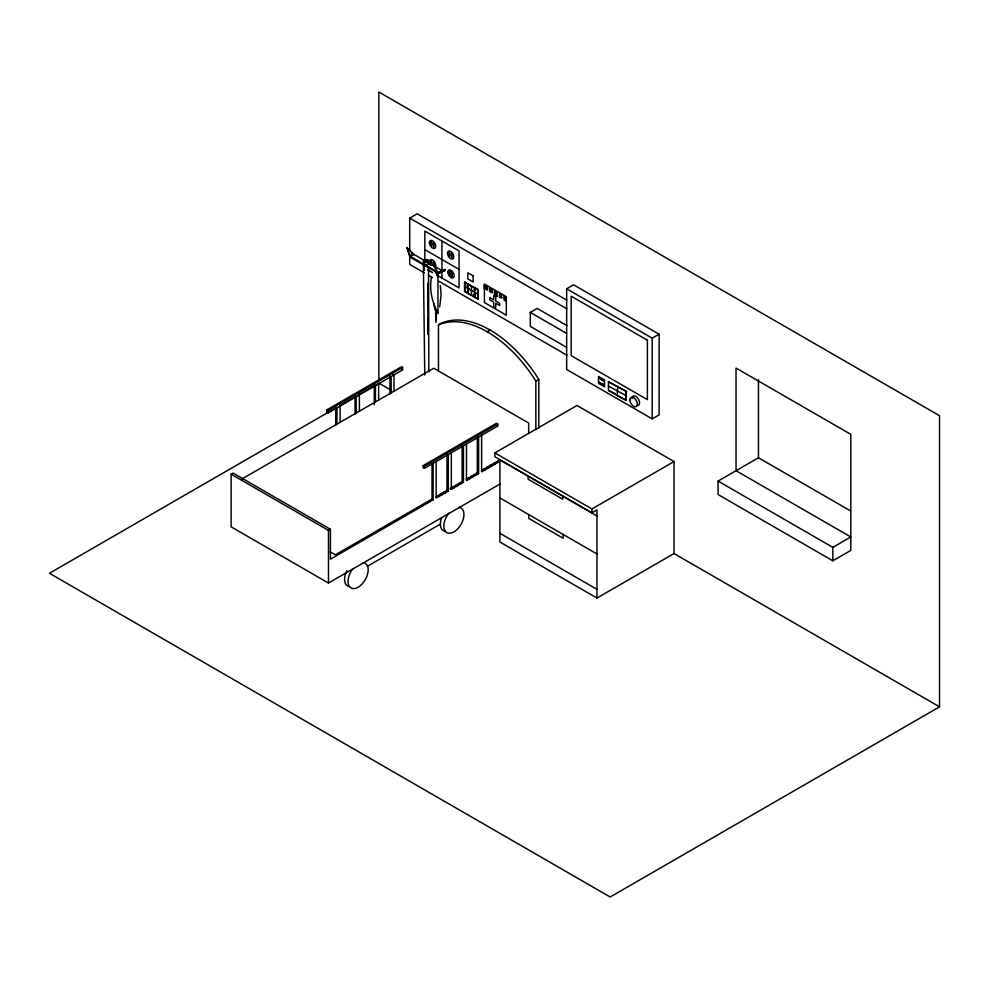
<?xml version="1.0" encoding="UTF-8"?>
<svg xmlns="http://www.w3.org/2000/svg" width="989" height="989" viewBox="0 0 989 989"><rect width="100%" height="100%" fill="white"/><g stroke="black" fill="none" stroke-linecap="round" stroke-linejoin="round"><path stroke-width="1.48" d="M431.488 277.007C429.152 289.32 431.995 302.078 437.966 312.981A10.001 2.027 81.6 0 1 436.705 313.34L435.111 309.73A10.001 2.027 81.6 0 1 433.837 303.66M439.722 306.85L441.119 294.586L440.328 285.636M602.709 384.301C601.831 382.558 601.238 384.709 602.684 383.93M441.898 270.516L427.817 262.394A2.485 1.434 0 0 1 427.817 264.409A2.485 1.434 0 0 1 424.306 264.409L438.387 272.544L444.976 269.453L444.976 270.393L438.387 273.446L424.306 265.312L424.306 262.159L426.383 261.294A2.534 1.397 -0.8 0 0 427.211 260.33L427.607 260.058A2.485 1.434 0 0 0 424.096 260.058A2.485 1.434 0 0 0 424.096 262.085L424.096 265.237L410.015 257.103L406.936 247.522L413.526 254.173L425.047 260.824M409.706 250.526L409.706 218.099L417.173 213.785L566.709 300.112M425.468 261.541L423.91 261.912A2.485 1.434 0 0 1 425.839 259.724A2.485 1.434 0 0 1 428.385 261.64A2.485 1.434 0 0 1 424.306 262.159L427.607 260.058M424.096 262.122L427.817 260.132L427.817 263.284A2.485 1.434 0 0 1 428.212 263.581M464.546 282.186L478.07 289.641L477.786 299.061L464.546 291.322L464.546 282.186L478.07 289.641M464.83 286.625L478.07 294.265M471.444 286.142L471.444 295.402L464.546 291.322M438.486 370.628L438.486 324.899L441.44 323.193A104.092 60.094 60 0 1 538.795 379.405L538.795 428.188M326.716 409.928L401.497 366.758L402.647 367.413L402.647 369.911L327.866 413.081L326.716 412.425L326.716 409.928L327.866 410.596L402.647 367.413M336.161 407.74L49.45 573.274L610.164 896.998L939.55 706.838L939.55 415.726L378.836 92.002L378.836 380.023M340.154 405.428L354.828 396.96M358.834 394.648L373.496 386.18M355.039 396.008L356.188 396.676L359.39 394.821L359.39 411.152M374.287 384.882L375.449 385.549L378.651 383.695L378.651 400.038M500.422 483.769L328.472 583.04L231.117 526.828L231.117 474.188L233.058 473.076L330.413 529.276L330.413 559.168L433.133 499.865L433.133 463.334M487.169 331.76L490.124 330.054M566.66 288.788L573.558 284.807L659.119 334.208L659.119 414.898L652.208 418.879L566.66 369.478L566.66 288.788L652.208 338.189L659.119 334.208M241.786 479.059L433.751 368.229L528.658 423.032L528.658 433.12M566.66 347.362L530.302 326.382L530.302 312.425L537.2 308.444L567.068 325.678M438.486 324.899A104.092 60.094 60 0 1 535.853 381.099L538.795 379.405M423.119 465.634L496.466 423.292L497.764 424.034L497.764 426.024L424.417 468.366L423.119 467.624L423.119 465.634L424.417 466.375L497.764 424.034M231.117 474.188L328.472 530.401L330.413 529.276M608.47 381.779L626.445 391.496L625.876 400.471L608.47 390.42L608.47 381.779L626.445 391.496M674.041 553.543L596.96 598.048L596.96 509.879L591.929 512.784L494.859 456.745L494.859 452.913L576.97 405.502L674.041 461.554L674.041 553.543L939.55 706.838M608.47 390.42L615.269 393.671M617.754 386.476L617.173 395.439L626.445 400.137M432.02 463.965L432.02 499.012L335.382 554.817L330.029 551.726M435.877 496.787L446.991 490.371L448.289 491.113L448.289 454.581M463.445 482.372L462.147 481.618L450.032 488.615L451.318 489.37L463.445 482.372L463.445 445.829M466.19 479.282L477.304 472.866L478.602 473.62L478.602 437.089L477.304 436.334L477.304 472.866M481.47 470.467L499.544 460.033M448.289 491.113L436.161 498.122L436.161 461.591M478.602 473.62L466.474 480.617L466.474 444.086M626.445 395.81L608.47 386.106M367.376 566.277L440.365 524.133M494.859 452.913L591.929 508.952L674.041 461.554M718.063 481.087L832.825 547.35L850.8 536.965L736.039 470.715L736.039 368.081L850.8 434.344L850.8 550.416L832.825 560.8L718.063 494.537L718.063 481.087L758.464 457.759L850.54 510.917M444.976 269.453L438.387 272.544L438.387 273.446L444.976 270.393M468.316 291.199L468.539 290.296L467.426 290.024A1.706 0.977 60 0 1 467.884 290.086C468.23 291.174 468.452 294.586 468.316 291.223M424.813 259.959L427.211 260.33M409.706 218.099L566.895 308.852M424.825 249.636L459.044 269.391M506.207 297.442L503.92 296.131L503.92 299.927L506.207 301.249M506.207 298.183L504.724 297.33L506.096 298.777L506.096 299.506L504.724 298.715L504.724 299.655L506.207 300.508M530.302 312.425L566.66 333.417M433.677 266.103L433.392 261.751L433.837 266.573M427.817 263.284L427.854 262.406M429.152 264.063L431.699 265.534M427.458 269.676L432.725 272.717M437.979 275.746L459.044 287.91L459.044 250.885L424.825 231.117L424.825 260.441M478.07 298.901L471.728 295.142M424.355 272.877L409.706 264.422L409.706 253.617M428.348 275.189L432.341 277.501M439.005 281.346L566.895 355.175M602.103 383.819L602.894 384.4M603.154 384.424L603.166 385.376L603.747 384.548M401.497 369.243L402.647 369.911M496.466 425.27L497.764 426.024M392.818 374.262L393.968 374.918L393.968 391.199M378.836 383.102L390.803 390.012M596.96 515.974L499.89 459.922L499.89 542.009L596.96 598.048M497.282 461.344L498.58 462.086L481.631 471.864L481.631 435.333M493.894 463.297L495.192 464.039M490.507 465.25L491.805 465.992M487.12 467.204L488.418 467.958M358.241 394.154L359.39 394.821M483.732 469.169L485.018 469.911M474.275 474.621L475.573 475.363M471.246 476.364L472.544 477.118M468.217 478.12L469.515 478.861M499.89 497.924L596.96 553.964M459.119 483.374L460.417 484.116M456.09 485.117L457.388 485.871M453.061 486.872L454.359 487.614M443.962 492.126L445.26 492.868M440.933 493.87L442.231 494.624M437.904 495.625L439.203 496.367M499.89 533.294L596.96 589.345M432.02 499.012L433.133 499.865M411.634 253.196L413.526 255.075L413.526 254.173L410.015 256.2L410.015 257.103M433.837 264.137L437.966 273.459L437.966 312.981M434.876 270.121L437.966 277.118M406.936 247.522L410.015 256.2L424.096 264.335A2.485 1.434 0 0 1 423.7 262.604M424.194 262.172L424.33 270.232M427.743 328.793L427.804 333.417M427.743 330.202L427.78 333.281M423.366 264.224L424.763 375.029M427.743 317.704L427.916 333.12M427.755 325.294L427.841 334.529M427.743 283.287L428.076 334.245M428.546 267.364L428.843 371.679M832.825 547.35L832.825 560.8M758.464 379.64L758.464 457.759M652.208 338.189L652.208 418.879M625.876 391.829L625.876 400.471M591.929 508.952L591.929 512.784M563.112 534.419L563.112 538.239L528.744 518.397L528.744 514.577M562.766 496.231L562.766 499.222L528.114 479.208L528.114 476.216M535.853 381.099L535.853 429.894M477.786 289.802L477.786 299.061M464.83 282.026L464.83 291.162M462.147 445.087L462.147 481.618M451.318 452.838L451.318 489.37M446.991 453.84L446.991 490.371M441.935 240.995L441.935 278.033M437.459 272.296L437.459 275.943M436.94 271.134L436.94 274.781M436.421 271.184L436.421 273.619M436.038 312.227L436.038 313.884M435.778 311.646L435.778 313.303M435.902 319.571L435.902 322.402M424.417 466.375L424.417 468.366M391.125 376.562L391.125 392.831M389.975 375.894L389.975 394.129M375.449 385.549L375.449 401.893M374.287 386.464L374.287 404.699M356.188 396.676L356.188 413.006M355.039 397.59L355.039 414.304M340.129 405.997L340.129 422.278M336.928 424.133L336.928 407.851L335.778 407.184L335.778 425.418M328.472 530.401L328.472 583.04M327.866 410.596L327.866 413.081M430.351 264.978A4.475 2.584 60 0 1 430.351 259.81A4.475 2.584 60 0 1 434.826 262.394A4.475 2.584 60 0 1 434.826 267.562M632.095 398.542A5.291 3.054 60 0 1 635.507 396.218A5.291 3.054 60 0 1 639.512 402.078A5.291 3.054 60 0 1 636.792 405.428M349.624 586.588A14.242 8.221 -60 0 1 346.941 570.591M363.136 562.63A14.242 8.221 -60 0 1 365.819 578.627A14.242 8.221 -60 0 1 350.39 587.528A14.242 8.221 -60 0 1 353.073 568.452M424.096 265.237A2.485 1.434 0 0 1 423.7 263.507M426.704 265.682A2.485 1.434 0 0 1 424.306 265.312M445.396 531.291A14.242 8.221 -60 0 1 441.712 517.544M458.921 507.345A14.242 8.221 -60 0 1 461.591 523.329A14.242 8.221 -60 0 1 446.175 532.23A14.242 8.221 -60 0 1 448.858 513.155M492.225 291.792L492.139 292.373A1.434 0.828 60 0 1 491.669 292.719L489.963 291.743A1.434 0.828 60 0 1 489.506 290.853L489.419 287.75L490.816 291.718L491.409 288.899L492.225 289.369L492.225 291.792M501.88 297.553L500.409 297.961A4.104 2.374 60 0 1 499.173 296.96C503.76 297.862 497.751 296.465 499.804 293.869C504.798 297.788 497.232 291.891 501.88 297.553M599.952 378.305L601.312 379.43L599.952 378.305M599.668 382.607L601.028 383.732L599.668 382.607M497.084 293.226L496.453 293.993L497.504 296.23L495.65 293.758L495.279 294.932L494.463 294.475L494.463 290.667L497.084 293.226M475.14 290.037C473.78 292.818 474.967 291.285 474.275 289.159A1.644 0.952 60 0 0 473.83 289.097L475.14 290.037M599.655 378.107L601.596 379.652L599.655 378.107M599.371 382.409L601.312 383.955L599.371 382.409M496.243 292.855C494.896 293.943 495.44 290.642 496.243 292.855M467.908 285.116L467.142 285.092L467.822 287.737C465.362 286.625 470.665 289.703 468.242 287.972L467.908 285.116M474.782 293.424L473.719 294.623L475.054 296.107L474.782 293.424M474.769 293.82L473.916 294.462L474.769 294.957L474.769 293.82M602.511 379.64L602.622 379.801A1.533 0.89 60 0 1 602.956 379.974L603.475 381.086L602.511 379.64M647.399 340.204L571.185 296.193L571.185 355.644L647.399 399.643L647.399 340.204M431.55 245.643L431.266 241.291L431.55 245.643M433.664 246.854L433.38 242.503L433.664 246.854M449.599 256.225L449.315 251.874L449.599 256.225M451.726 257.437L451.429 253.085L451.726 257.437M473.138 275.844L467.822 272.779L467.822 278.923L473.138 281.989L473.138 275.844M506.319 296.688L484.412 284.041L484.412 302.56L506.319 315.207L506.319 296.688M485.265 285.364L484.301 284.795L484.301 288.603L485.043 289.023L485.043 286.427L487.169 290.259L487.169 286.451L486.427 286.031L486.427 288.207L485.265 285.364M495.736 296.576L493.721 295.414L493.721 299.89L489.815 297.64L489.815 299.902L493.721 302.164L493.721 306.652L495.736 307.814L495.736 303.326L499.655 305.589L499.655 303.314L495.736 301.052L495.736 296.576M449.958 275.165L449.674 270.801L449.958 275.165M452.084 276.364L451.8 272.012L452.084 276.364M431.563 264.904L431.266 260.54L431.563 264.904M604.539 379.887L598.506 376.401L598.506 383.373L604.539 386.86L604.539 379.887M602.375 379.504L602.375 380.456L602.375 379.504M436.285 314.465L435.531 312.734L436.285 320.436L436.285 314.465M447.473 253.196A4.475 2.584 60 0 0 452.22 259.093A4.475 2.584 60 0 0 452.22 252.776A4.475 2.584 60 0 0 447.473 253.196M429.411 242.614A4.475 2.584 60 0 0 434.159 248.511A4.475 2.584 60 0 0 434.159 242.194A4.475 2.584 60 0 0 429.411 242.614M447.832 272.123A4.475 2.584 60 0 0 452.579 278.033A4.475 2.584 60 0 0 452.579 271.703A4.475 2.584 60 0 0 447.832 272.123M629.894 399.816A5.291 3.054 60 0 0 635.507 406.788A5.291 3.054 60 0 0 635.507 399.309A5.291 3.054 60 0 0 629.894 399.816"/></g></svg>
